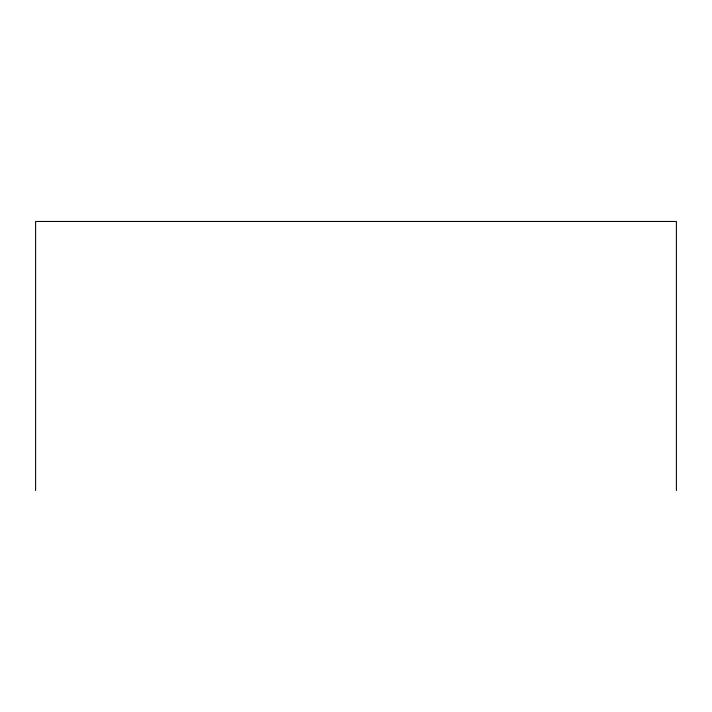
<?xml version="1.0" encoding="UTF-8"?>
<svg xmlns="http://www.w3.org/2000/svg" width="712" height="712" viewBox="0 0 712 712"><rect width="100%" height="100%" fill="white"/><g stroke="black" fill="none" stroke-linecap="round" stroke-linejoin="round"><path stroke-width="1.07" d="M676.4 490.532L676.4 221.468L35.6 221.468L35.6 490.532"/></g></svg>
